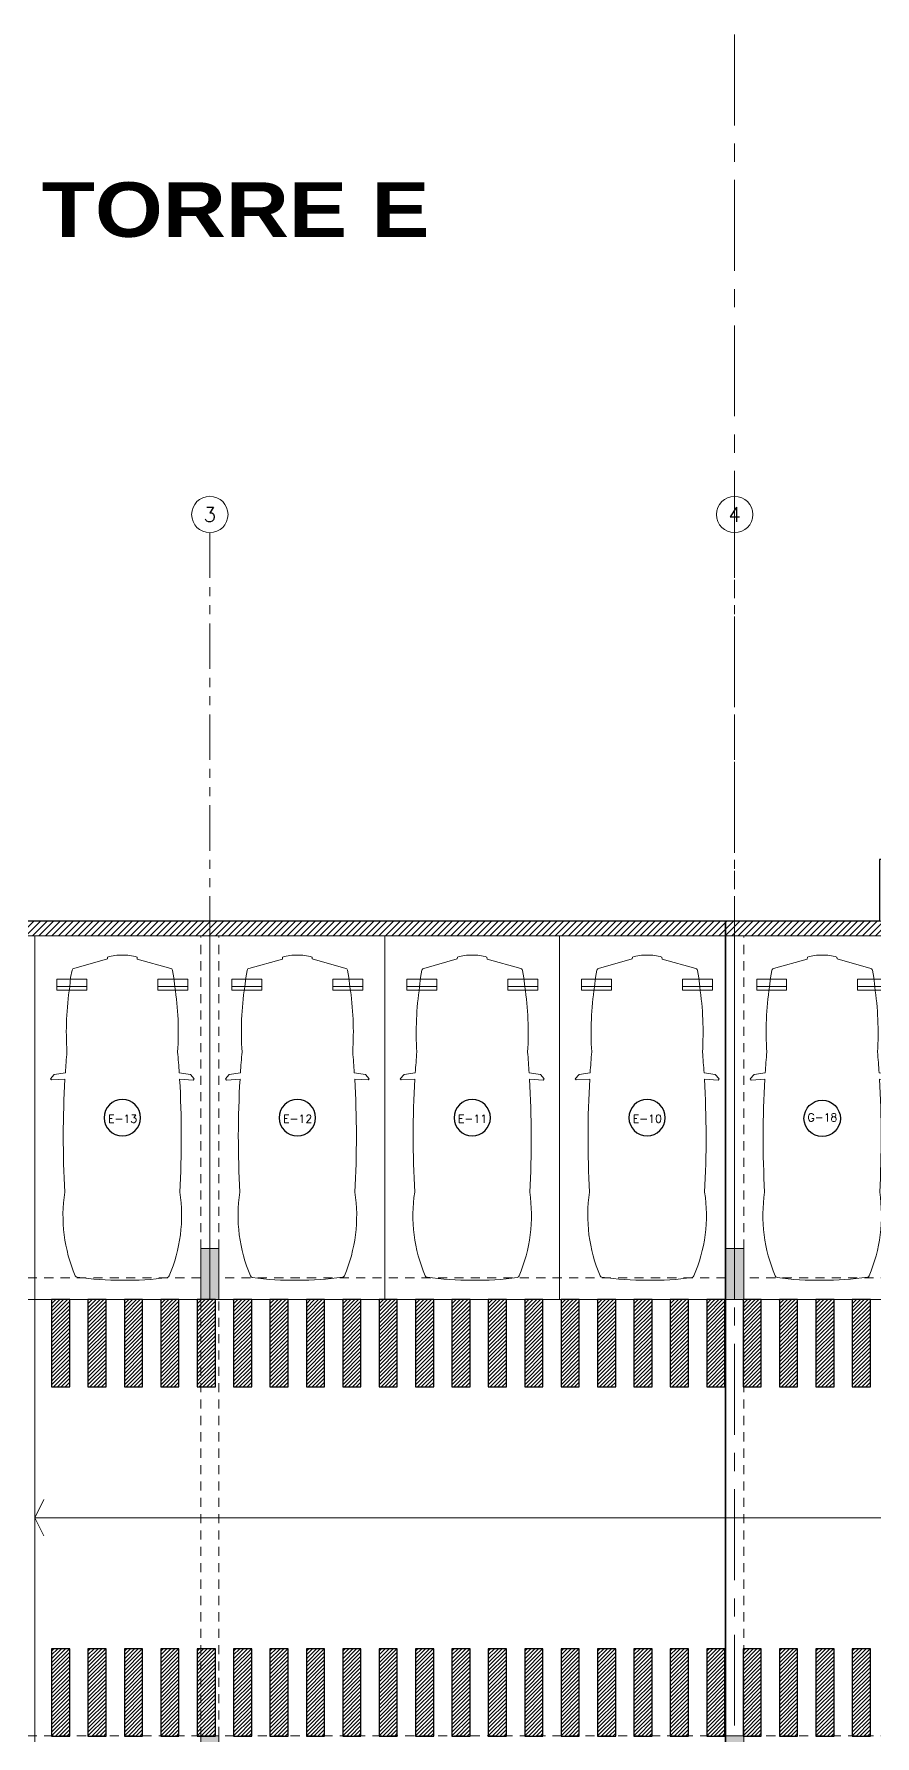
# Model space of a CAD drawing. Header units: millimetres. Extents: x 226317 to 226469, y 8188100 to 8188260.
# Drawn here: x 226357.09 to 226368.64, y 8188196.91 to 8188220.31 of the extents above; entities that cross this region are included whole.
import ezdxf
from ezdxf.enums import TextEntityAlignment as Align

# ---------------------------------------------------------------- set-up
doc = ezdxf.new("R2010")
doc.units = ezdxf.units.MM
for name, pattern in [('CENTER', [2, 1.25, -0.25, 0.25, -0.25]), ('HIDDEN2', [0.1875, 0.125, -0.0625]), ('PHANTOM', [2.5, 1.25, -0.25, 0.25, -0.25, 0.25, -0.25]), ('PHANTOM2', [1.25, 0.625, -0.125, 0.125, -0.125, 0.125, -0.125])]:
    doc.linetypes.add(name, pattern=pattern)
for name, color, linetype in [('A-EJES', 8, 'PHANTOM'), ('A-ESTRUCTURA-HATCH', 8, 'Continuous'), ('A-ESTRUCTURA-MUROS', 8, 'Continuous'), ('A-ESTRUCTURA-VIGAS', 8, 'HIDDEN2'), ('A-LINEAS', 8, 'Continuous'), ('A-MOBILIARIO', 8, 'Continuous'), ('A-NUMERO ESTAC', 8, 'Continuous'), ('A-PROYECCIONES', 8, 'HIDDEN2'), ('A-TEXTO-INDICACIONES', 8, 'Continuous'), ('CIRCULACION PEATONAL', 8, 'Continuous')]:
    doc.layers.add(name, color=color, linetype=linetype)
doc.layers.add('A-ESTRUCTURA-PLACAS', color=8, linetype='Continuous', lineweight=35)
doc.layers.add('A-MUROS', color=8, linetype='Continuous', lineweight=30)
doc.layers.add('A-ETAPAS', color=8, linetype='Continuous', lineweight=35, plot=False)
doc.layers.add('A-ÁREA COMÚN', color=8, linetype='Continuous', plot=False)
doc.styles.add('R160-75', font='ariblk.ttf', dxfattribs={"height": 0.6})
doc.styles.add('ROMANS', font='ROMANS.shx', dxfattribs={"oblique": 10})
pattern_1 = [(45, (93.750368, 0), (-0.0265165, 0.0265165), [])]
pattern_2 = [(45, (94.250368, 0), (-0.0265165, 0.0265165), [])]
pattern_3 = [(45, (94.750368, 0), (-0.0265165, 0.0265165), [])]
pattern_4 = [(45, (95.250368, 0), (-0.0265165, 0.0265165), [])]
pattern_5 = [(45, (95.750368, 0), (-0.0265165, 0.0265165), [])]
pattern_6 = [(45, (96.250368, 0), (-0.0265165, 0.0265165), [])]
pattern_7 = [(45, (96.750368, 0), (-0.0265165, 0.0265165), [])]
pattern_8 = [(45, (97.250368, 0), (-0.0265165, 0.0265165), [])]
pattern_9 = [(45, (97.750368, 0), (-0.0265165, 0.0265165), [])]
pattern_10 = [(45, (98.250368, 0), (-0.0265165, 0.0265165), [])]
pattern_11 = [(45, (98.750368, 0), (-0.0265165, 0.0265165), [])]
pattern_12 = [(45, (99.250368, 0), (-0.0265165, 0.0265165), [])]
pattern_13 = [(45, (99.750368, 0), (-0.0265165, 0.0265165), [])]
pattern_14 = [(45, (100.250368, 0), (-0.0265165, 0.0265165), [])]
pattern_15 = [(45, (100.750368, 0), (-0.0265165, 0.0265165), [])]
pattern_16 = [(45, (101.250368, 0), (-0.0265165, 0.0265165), [])]
pattern_17 = [(45, (101.750368, 0), (-0.0265165, 0.0265165), [])]
pattern_18 = [(45, (102.250368, 0), (-0.0265165, 0.0265165), [])]
pattern_19 = [(45, (102.750368, 0), (-0.0265165, 0.0265165), [])]
pattern_20 = [(45, (103.250368, 0), (-0.0265165, 0.0265165), [])]
pattern_21 = [(45, (103.750368, 0), (-0.0265165, 0.0265165), [])]
pattern_22 = [(45, (104.250368, 0), (-0.0265165, 0.0265165), [])]
pattern_23 = [(45, (104.750368, 0), (-0.0265165, 0.0265165), [])]

# ---------------------------------------------------------------- blocks, each defined once
blk = doc.blocks.new('EST P1')
at = {"layer": 'A-ESTRUCTURA-HATCH', "lineweight": 0}
h = blk.add_hatch(dxfattribs=at)
h.set_pattern_fill('ANSI31', color=8, scale=0.02)
h.set_pattern_definition([(45, (-226392.07709, -8188203.05961), (-0.04490128060535, 0.04490128060535), [])])
h.paths.add_polyline_path([(-3.61, 5.05), (-3.61, 4.85), (-44.785, 4.85), (-44.785, -0.15), (-46.99, -0.15), (-46.99, -11.15), (-3.61, -11.15), (-3.61, -11.4), (-47.24, -11.4), (-47.24, 0.15), (-45.035, 0.15), (-45.035, 5.05)])
h.paths.add_polyline_path([(5.876, 4.85), (5.876, 5.05), (35.53, 5.05), (35.53, 4.85)])
h.paths.add_polyline_path([(47.915, 5.05), (35.58, 5.05), (35.58, 4.85), (47.915, 4.85)])
h.paths.add_polyline_path([(51.865, 4.85), (53.376, 4.85), (53.376, 5.05), (51.865, 5.05)])
edge = h.paths.add_edge_path()
edge.add_arc((63.301, -0.15), 9.7, 360, 540)
edge.add_line((53.601, -0.15), (53.801, -0.15))
edge.add_arc((63.301, -0.15), 9.5, 0.9047, 180, ccw=False)
edge.add_line((72.799, 0), (70.351, 0))
edge.add_line((70.351, 0), (70.351, -0.15))
edge.add_line((70.351, -0.15), (73.001, -0.15))
edge = h.paths.add_edge_path(flags=0)
edge.add_arc((63.301, -0.15), 3.3, 0.0009, 49.9947)
edge.add_line((65.422, 2.378), (65.422, -0.15))
edge.add_line((65.422, -0.15), (65.272, -0.15))
edge.add_line((65.272, -0.15), (65.272, 2.496))
edge.add_arc((63.301, -0.15), 3.3, 53.3166, 180)
edge.add_line((60.001, -0.15), (59.801, -0.15))
edge.add_arc((63.301, -0.15), 3.5, 2.4574, 179.9999, ccw=False)
edge.add_line((66.797, 0), (69.451, 0))
edge.add_line((69.451, 0), (69.451, -0.15))
edge.add_line((69.451, -0.15), (66.601, -0.15))
h.paths.add_polyline_path([(-3.56, -11.15), (35.53, -11.15), (35.53, -11.4), (-3.56, -11.4)])
h.paths.add_polyline_path([(35.58, -11.15), (71.88, -11.15), (71.88, -11.4), (35.58, -11.4)])
h = blk.add_hatch(color=8, dxfattribs=at)
h.dxf.hatch_style = 1
h.paths.add_polyline_path([(51.865, 5.05), (47.915, 5.05), (47.915, -0.15), (50.25, -0.15), (50.25, 0), (48.065, 0), (48.065, 2.05), (51.865, 2.05), (51.865, 2.2), (48.065, 2.2), (48.065, 4.85), (51.715, 4.85), (51.715, 3.2), (51.865, 3.2)])
h.paths.add_polyline_path([(1.925, -0.151), (-0.175, -0.151), (-0.175, 4.85), (-3.56, 4.85), (-3.56, 5.05), (3.775, 5.05), (3.775, 1.9), (3.625, 1.9), (3.625, 4.85), (-0.025, 4.85), (-0.025, 2.2), (1.925, 2.2), (1.925, 2.05), (-0.025, 2.05), (-0.025, 0), (1.925, -0.001)])
h.paths.add_polyline_path([(71.63, -6.15), (71.88, -6.15), (71.88, -6.85), (71.63, -6.85)])
h.paths.add_polyline_path([(64.42, -6.15), (64.67, -6.15), (64.67, -6.85), (64.42, -6.85)])
h.paths.add_polyline_path([(57.21, -6.15), (57.46, -6.15), (57.46, -6.85), (57.21, -6.85)])
h.paths.add_polyline_path([(50, -6.15), (50.25, -6.15), (50.25, -6.85), (50, -6.85)])
h.paths.add_polyline_path([(42.79, -6.15), (43.04, -6.15), (43.04, -6.85), (42.79, -6.85)])
h.paths.add_polyline_path([(42.79, 0.55), (43.04, 0.55), (43.04, -0.15), (42.79, -0.15)])
h.paths.add_polyline_path([(35.58, -6.15), (35.83, -6.15), (35.83, -6.85), (35.58, -6.85)])
h.paths.add_polyline_path([(35.58, 0.55), (35.83, 0.55), (35.83, -0.15), (35.58, -0.15)])
h.paths.add_polyline_path([(35.28, -6.15), (35.53, -6.15), (35.53, -6.85), (35.28, -6.85)])
h.paths.add_polyline_path([(35.28, 0.55), (35.53, 0.55), (35.53, -0.15), (35.28, -0.15)])
h.paths.add_polyline_path([(30.28, -6.15), (30.53, -6.15), (30.53, -6.85), (30.28, -6.85)])
h.paths.add_polyline_path([(30.28, 0.55), (30.53, 0.55), (30.53, -0.15), (30.28, -0.15)])
h.paths.add_polyline_path([(23.07, -6.15), (23.32, -6.15), (23.32, -6.85), (23.07, -6.85)])
h.paths.add_polyline_path([(23.07, 0.55), (23.32, 0.55), (23.32, -0.15), (23.07, -0.15)])
h.paths.add_polyline_path([(18.07, -6.15), (18.32, -6.15), (18.32, -6.85), (18.07, -6.85)])
h.paths.add_polyline_path([(18.07, 0.55), (18.32, 0.55), (18.32, -0.15), (18.07, -0.15)])
h.paths.add_polyline_path([(10.86, -6.15), (11.11, -6.15), (11.11, -6.85), (10.86, -6.85)])
h.paths.add_polyline_path([(10.86, 0.55), (11.11, 0.55), (11.11, -0.15), (10.86, -0.15)])
h.paths.add_polyline_path([(3.65, -6.15), (3.9, -6.15), (3.9, -6.85), (3.65, -6.85)])
h.paths.add_polyline_path([(3.6, 0.55), (3.9, 0.55), (3.9, -0.15), (3.6, -0.15)])
h.paths.add_polyline_path([(-3.56, -6.15), (-3.31, -6.15), (-3.31, -6.85), (-3.56, -6.85)])
h.paths.add_polyline_path([(-3.56, 0.55), (-3.31, 0.55), (-3.31, -0.15), (-3.56, -0.15)])
h.paths.add_polyline_path([(-3.86, -6.15), (-3.61, -6.15), (-3.61, -6.85), (-3.86, -6.85)])
h.paths.add_polyline_path([(-3.86, 0.55), (-3.61, 0.55), (-3.61, -0.15), (-3.86, -0.15)])
h.paths.add_polyline_path([(-11.07, -6.15), (-10.82, -6.15), (-10.82, -6.85), (-11.07, -6.85)])
h.paths.add_polyline_path([(-11.07, 0.55), (-10.82, 0.55), (-10.82, -0.15), (-11.07, -0.15)])
h.paths.add_polyline_path([(-18.28, -6.15), (-18.03, -6.15), (-18.03, -6.85), (-18.28, -6.85)])
h.paths.add_polyline_path([(-18.28, 0.55), (-18.03, 0.55), (-18.03, -0.15), (-18.28, -0.15)])
h.paths.add_polyline_path([(-25.49, -6.15), (-25.24, -6.15), (-25.24, -6.85), (-25.49, -6.85)])
h.paths.add_polyline_path([(-25.49, 0.55), (-25.24, 0.55), (-25.24, -0.15), (-25.49, -0.15)])
h.paths.add_polyline_path([(-32.7, -6.15), (-32.45, -6.15), (-32.45, -6.85), (-32.7, -6.85)])
h.paths.add_polyline_path([(-32.7, 0.55), (-32.45, 0.55), (-32.45, -0.15), (-32.7, -0.15)])
h.paths.add_polyline_path([(-39.91, -6.15), (-39.66, -6.15), (-39.66, -6.85), (-39.91, -6.85)])
h.paths.add_polyline_path([(-39.91, 0.55), (-39.66, 0.55), (-39.66, -0.15), (-39.91, -0.15)])
at = {"layer": 'A-ESTRUCTURA-MUROS', "color": 8, "lineweight": 0}
blk.add_lwpolyline([(-3.61, 5.05), (-3.61, 4.85), (-44.785, 4.85), (-44.785, -0.15), (-46.99, -0.15), (-46.99, -11.15), (-3.61, -11.15), (-3.61, -11.4), (-47.24, -11.4), (-47.24, 0.15), (-45.035, 0.15), (-45.035, 5.05)], close=True, dxfattribs=at)
at = {"layer": 'A-ESTRUCTURA-PLACAS', "color": 8, "lineweight": 0}
for points in [[(-32.7, 0.55), (-32.45, 0.55), (-32.45, -0.15), (-32.7, -0.15)], [(-25.49, 0.55), (-25.24, 0.55), (-25.24, -0.15), (-25.49, -0.15)], [(-32.7, -6.15), (-32.45, -6.15), (-32.45, -6.85), (-32.7, -6.85)], [(-25.49, -6.15), (-25.24, -6.15), (-25.24, -6.85), (-25.49, -6.85)]]:
    blk.add_lwpolyline(points, close=True, dxfattribs=at)
at = {"layer": 'A-ESTRUCTURA-VIGAS', "color": 8, "lineweight": 0}
for points in [[(-32.7, 0.55), (-32.7, 4.85)], [(-32.45, 0.55), (-32.45, 4.85)], [(-25.49, 0.55), (-25.49, 4.85)], [(-25.24, 0.55), (-25.24, 4.85)], [(-32.7, 0.15), (-39.66, 0.15)], [(-25.49, 0.15), (-32.45, 0.15)], [(-18.28, 0.15), (-25.24, 0.15)], [(-32.7, -0.15), (-39.66, -0.15)], [(-32.7, -6.15), (-32.7, -0.15)], [(-32.45, -6.15), (-32.45, -0.15)], [(-25.49, -0.15), (-32.45, -0.15)], [(-25.49, -6.15), (-25.49, -0.15)], [(-25.24, -6.15), (-25.24, -0.15)], [(-18.28, -0.15), (-25.24, -0.15)], [(-32.7, -6.15), (-39.66, -6.15)], [(-25.49, -6.15), (-32.45, -6.15)], [(-18.28, -6.15), (-25.24, -6.15)]]:
    blk.add_lwpolyline(points, dxfattribs=at)
blk = doc.blocks.new('*U21')
at = {"layer": 'CIRCULACION PEATONAL'}
h = blk.add_hatch(dxfattribs=at)
h.set_pattern_fill('ANSI31', color=256, scale=0.3)
h.set_pattern_definition(pattern_1)
h.paths.add_polyline_path([(94.047, 0.228), (93.797, 0.228), (93.797, -0.972), (94.047, -0.972)])
h = blk.add_hatch(dxfattribs=at)
h.set_pattern_fill('ANSI31', color=256, scale=0.3)
h.set_pattern_definition(pattern_2)
h.paths.add_polyline_path([(94.547, 0.228), (94.297, 0.228), (94.297, -0.972), (94.547, -0.972)])
h = blk.add_hatch(dxfattribs=at)
h.set_pattern_fill('ANSI31', color=256, scale=0.3)
h.set_pattern_definition(pattern_3)
h.paths.add_polyline_path([(95.047, 0.228), (94.797, 0.228), (94.797, -0.972), (95.047, -0.972)])
h = blk.add_hatch(dxfattribs=at)
h.set_pattern_fill('ANSI31', color=256, scale=0.3)
h.set_pattern_definition(pattern_4)
h.paths.add_polyline_path([(95.547, 0.228), (95.297, 0.228), (95.297, -0.972), (95.547, -0.972)])
h = blk.add_hatch(dxfattribs=at)
h.set_pattern_fill('ANSI31', color=256, scale=0.3)
h.set_pattern_definition(pattern_5)
h.paths.add_polyline_path([(96.047, 0.228), (95.797, 0.228), (95.797, -0.972), (96.047, -0.972)])
h = blk.add_hatch(dxfattribs=at)
h.set_pattern_fill('ANSI31', color=256, scale=0.3)
h.set_pattern_definition(pattern_6)
h.paths.add_polyline_path([(96.547, 0.228), (96.297, 0.228), (96.297, -0.972), (96.547, -0.972)])
h = blk.add_hatch(dxfattribs=at)
h.set_pattern_fill('ANSI31', color=256, scale=0.3)
h.set_pattern_definition(pattern_7)
h.paths.add_polyline_path([(97.047, 0.228), (96.797, 0.228), (96.797, -0.972), (97.047, -0.972)])
h = blk.add_hatch(dxfattribs=at)
h.set_pattern_fill('ANSI31', color=256, scale=0.3)
h.set_pattern_definition(pattern_8)
h.paths.add_polyline_path([(97.547, 0.228), (97.297, 0.228), (97.297, -0.972), (97.547, -0.972)])
h = blk.add_hatch(dxfattribs=at)
h.set_pattern_fill('ANSI31', color=256, scale=0.3)
h.set_pattern_definition(pattern_9)
h.paths.add_polyline_path([(98.047, 0.228), (97.797, 0.228), (97.797, -0.972), (98.047, -0.972)])
h = blk.add_hatch(dxfattribs=at)
h.set_pattern_fill('ANSI31', color=256, scale=0.3)
h.set_pattern_definition(pattern_10)
h.paths.add_polyline_path([(98.547, 0.228), (98.297, 0.228), (98.297, -0.972), (98.547, -0.972)])
h = blk.add_hatch(dxfattribs=at)
h.set_pattern_fill('ANSI31', color=256, scale=0.3)
h.set_pattern_definition(pattern_11)
h.paths.add_polyline_path([(99.047, 0.228), (98.797, 0.228), (98.797, -0.972), (99.047, -0.972)])
h = blk.add_hatch(dxfattribs=at)
h.set_pattern_fill('ANSI31', color=256, scale=0.3)
h.set_pattern_definition(pattern_12)
h.paths.add_polyline_path([(99.547, 0.228), (99.297, 0.228), (99.297, -0.972), (99.547, -0.972)])
h = blk.add_hatch(dxfattribs=at)
h.set_pattern_fill('ANSI31', color=256, scale=0.3)
h.set_pattern_definition(pattern_13)
h.paths.add_polyline_path([(100.047, 0.228), (99.797, 0.228), (99.797, -0.972), (100.047, -0.972)])
h = blk.add_hatch(dxfattribs=at)
h.set_pattern_fill('ANSI31', color=256, scale=0.3)
h.set_pattern_definition(pattern_14)
h.paths.add_polyline_path([(100.547, 0.228), (100.297, 0.228), (100.297, -0.972), (100.547, -0.972)])
h = blk.add_hatch(dxfattribs=at)
h.set_pattern_fill('ANSI31', color=256, scale=0.3)
h.set_pattern_definition(pattern_15)
h.paths.add_polyline_path([(101.047, 0.228), (100.797, 0.228), (100.797, -0.972), (101.047, -0.972)])
h = blk.add_hatch(dxfattribs=at)
h.set_pattern_fill('ANSI31', color=256, scale=0.3)
h.set_pattern_definition(pattern_16)
h.paths.add_polyline_path([(101.547, 0.228), (101.297, 0.228), (101.297, -0.972), (101.547, -0.972)])
h = blk.add_hatch(dxfattribs=at)
h.set_pattern_fill('ANSI31', color=256, scale=0.3)
h.set_pattern_definition(pattern_17)
h.paths.add_polyline_path([(102.047, 0.228), (101.797, 0.228), (101.797, -0.972), (102.047, -0.972)])
h = blk.add_hatch(dxfattribs=at)
h.set_pattern_fill('ANSI31', color=256, scale=0.3)
h.set_pattern_definition(pattern_18)
h.paths.add_polyline_path([(102.547, 0.228), (102.297, 0.228), (102.297, -0.972), (102.547, -0.972)])
h = blk.add_hatch(dxfattribs=at)
h.set_pattern_fill('ANSI31', color=256, scale=0.3)
h.set_pattern_definition(pattern_19)
h.paths.add_polyline_path([(103.047, 0.228), (102.797, 0.228), (102.797, -0.972), (103.047, -0.972)])
h = blk.add_hatch(dxfattribs=at)
h.set_pattern_fill('ANSI31', color=256, scale=0.3)
h.set_pattern_definition(pattern_20)
h.paths.add_polyline_path([(103.547, 0.228), (103.297, 0.228), (103.297, -0.972), (103.547, -0.972)])
h = blk.add_hatch(dxfattribs=at)
h.set_pattern_fill('ANSI31', color=256, scale=0.3)
h.set_pattern_definition(pattern_21)
h.paths.add_polyline_path([(104.047, 0.228), (103.797, 0.228), (103.797, -0.972), (104.047, -0.972)])
h = blk.add_hatch(dxfattribs=at)
h.set_pattern_fill('ANSI31', color=256, scale=0.3)
h.set_pattern_definition(pattern_22)
h.paths.add_polyline_path([(104.547, 0.228), (104.297, 0.228), (104.297, -0.972), (104.547, -0.972)])
h = blk.add_hatch(dxfattribs=at)
h.set_pattern_fill('ANSI31', color=256, scale=0.3)
h.set_pattern_definition(pattern_23)
h.paths.add_polyline_path([(105.047, 0.228), (104.797, 0.228), (104.797, -0.972), (105.047, -0.972)])
for points in [[(93.797, -0.972), (94.047, -0.972), (94.047, 0.228), (93.797, 0.228)], [(94.297, -0.972), (94.547, -0.972), (94.547, 0.228), (94.297, 0.228)], [(94.797, -0.972), (95.047, -0.972), (95.047, 0.228), (94.797, 0.228)], [(95.297, -0.972), (95.547, -0.972), (95.547, 0.228), (95.297, 0.228)], [(95.797, -0.972), (96.047, -0.972), (96.047, 0.228), (95.797, 0.228)], [(96.297, -0.972), (96.547, -0.972), (96.547, 0.228), (96.297, 0.228)], [(96.797, -0.972), (97.047, -0.972), (97.047, 0.228), (96.797, 0.228)], [(97.297, -0.972), (97.547, -0.972), (97.547, 0.228), (97.297, 0.228)], [(97.797, -0.972), (98.047, -0.972), (98.047, 0.228), (97.797, 0.228)], [(98.297, -0.972), (98.547, -0.972), (98.547, 0.228), (98.297, 0.228)], [(98.797, -0.972), (99.047, -0.972), (99.047, 0.228), (98.797, 0.228)], [(99.297, -0.972), (99.547, -0.972), (99.547, 0.228), (99.297, 0.228)], [(99.797, -0.972), (100.047, -0.972), (100.047, 0.228), (99.797, 0.228)], [(100.297, -0.972), (100.547, -0.972), (100.547, 0.228), (100.297, 0.228)], [(100.797, -0.972), (101.047, -0.972), (101.047, 0.228), (100.797, 0.228)], [(101.297, -0.972), (101.547, -0.972), (101.547, 0.228), (101.297, 0.228)], [(101.797, -0.972), (102.047, -0.972), (102.047, 0.228), (101.797, 0.228)], [(102.297, -0.972), (102.547, -0.972), (102.547, 0.228), (102.297, 0.228)], [(102.797, -0.972), (103.047, -0.972), (103.047, 0.228), (102.797, 0.228)], [(103.297, -0.972), (103.547, -0.972), (103.547, 0.228), (103.297, 0.228)], [(103.797, -0.972), (104.047, -0.972), (104.047, 0.228), (103.797, 0.228)], [(104.297, -0.972), (104.547, -0.972), (104.547, 0.228), (104.297, 0.228)], [(104.797, -0.972), (105.047, -0.972), (105.047, 0.228), (104.797, 0.228)]]:
    blk.add_lwpolyline(points, close=True, dxfattribs=at)
blk = doc.blocks.new('*U22')
at = {"layer": 'CIRCULACION PEATONAL'}
h = blk.add_hatch(dxfattribs=at)
h.set_pattern_fill('ANSI31', color=256, scale=0.3)
h.set_pattern_definition(pattern_1)
h.paths.add_polyline_path([(94.047, 0.228), (93.797, 0.228), (93.797, -0.972), (94.047, -0.972)])
h = blk.add_hatch(dxfattribs=at)
h.set_pattern_fill('ANSI31', color=256, scale=0.3)
h.set_pattern_definition(pattern_2)
h.paths.add_polyline_path([(94.547, 0.228), (94.297, 0.228), (94.297, -0.972), (94.547, -0.972)])
h = blk.add_hatch(dxfattribs=at)
h.set_pattern_fill('ANSI31', color=256, scale=0.3)
h.set_pattern_definition(pattern_3)
h.paths.add_polyline_path([(95.047, 0.228), (94.797, 0.228), (94.797, -0.972), (95.047, -0.972)])
h = blk.add_hatch(dxfattribs=at)
h.set_pattern_fill('ANSI31', color=256, scale=0.3)
h.set_pattern_definition(pattern_4)
h.paths.add_polyline_path([(95.547, 0.228), (95.297, 0.228), (95.297, -0.972), (95.547, -0.972)])
h = blk.add_hatch(dxfattribs=at)
h.set_pattern_fill('ANSI31', color=256, scale=0.3)
h.set_pattern_definition(pattern_5)
h.paths.add_polyline_path([(96.047, 0.228), (95.797, 0.228), (95.797, -0.972), (96.047, -0.972)])
h = blk.add_hatch(dxfattribs=at)
h.set_pattern_fill('ANSI31', color=256, scale=0.3)
h.set_pattern_definition(pattern_6)
h.paths.add_polyline_path([(96.547, 0.228), (96.297, 0.228), (96.297, -0.972), (96.547, -0.972)])
h = blk.add_hatch(dxfattribs=at)
h.set_pattern_fill('ANSI31', color=256, scale=0.3)
h.set_pattern_definition(pattern_7)
h.paths.add_polyline_path([(97.047, 0.228), (96.797, 0.228), (96.797, -0.972), (97.047, -0.972)])
h = blk.add_hatch(dxfattribs=at)
h.set_pattern_fill('ANSI31', color=256, scale=0.3)
h.set_pattern_definition(pattern_8)
h.paths.add_polyline_path([(97.547, 0.228), (97.297, 0.228), (97.297, -0.972), (97.547, -0.972)])
h = blk.add_hatch(dxfattribs=at)
h.set_pattern_fill('ANSI31', color=256, scale=0.3)
h.set_pattern_definition(pattern_9)
h.paths.add_polyline_path([(98.047, 0.228), (97.797, 0.228), (97.797, -0.972), (98.047, -0.972)])
h = blk.add_hatch(dxfattribs=at)
h.set_pattern_fill('ANSI31', color=256, scale=0.3)
h.set_pattern_definition(pattern_10)
h.paths.add_polyline_path([(98.547, 0.228), (98.297, 0.228), (98.297, -0.972), (98.547, -0.972)])
h = blk.add_hatch(dxfattribs=at)
h.set_pattern_fill('ANSI31', color=256, scale=0.3)
h.set_pattern_definition(pattern_11)
h.paths.add_polyline_path([(99.047, 0.228), (98.797, 0.228), (98.797, -0.972), (99.047, -0.972)])
h = blk.add_hatch(dxfattribs=at)
h.set_pattern_fill('ANSI31', color=256, scale=0.3)
h.set_pattern_definition(pattern_12)
h.paths.add_polyline_path([(99.547, 0.228), (99.297, 0.228), (99.297, -0.972), (99.547, -0.972)])
h = blk.add_hatch(dxfattribs=at)
h.set_pattern_fill('ANSI31', color=256, scale=0.3)
h.set_pattern_definition(pattern_13)
h.paths.add_polyline_path([(100.047, 0.228), (99.797, 0.228), (99.797, -0.972), (100.047, -0.972)])
h = blk.add_hatch(dxfattribs=at)
h.set_pattern_fill('ANSI31', color=256, scale=0.3)
h.set_pattern_definition(pattern_14)
h.paths.add_polyline_path([(100.547, 0.228), (100.297, 0.228), (100.297, -0.972), (100.547, -0.972)])
h = blk.add_hatch(dxfattribs=at)
h.set_pattern_fill('ANSI31', color=256, scale=0.3)
h.set_pattern_definition(pattern_15)
h.paths.add_polyline_path([(101.047, 0.228), (100.797, 0.228), (100.797, -0.972), (101.047, -0.972)])
h = blk.add_hatch(dxfattribs=at)
h.set_pattern_fill('ANSI31', color=256, scale=0.3)
h.set_pattern_definition(pattern_16)
h.paths.add_polyline_path([(101.547, 0.228), (101.297, 0.228), (101.297, -0.972), (101.547, -0.972)])
h = blk.add_hatch(dxfattribs=at)
h.set_pattern_fill('ANSI31', color=256, scale=0.3)
h.set_pattern_definition(pattern_17)
h.paths.add_polyline_path([(102.047, 0.228), (101.797, 0.228), (101.797, -0.972), (102.047, -0.972)])
h = blk.add_hatch(dxfattribs=at)
h.set_pattern_fill('ANSI31', color=256, scale=0.3)
h.set_pattern_definition(pattern_18)
h.paths.add_polyline_path([(102.547, 0.228), (102.297, 0.228), (102.297, -0.972), (102.547, -0.972)])
h = blk.add_hatch(dxfattribs=at)
h.set_pattern_fill('ANSI31', color=256, scale=0.3)
h.set_pattern_definition(pattern_19)
h.paths.add_polyline_path([(103.047, 0.228), (102.797, 0.228), (102.797, -0.972), (103.047, -0.972)])
h = blk.add_hatch(dxfattribs=at)
h.set_pattern_fill('ANSI31', color=256, scale=0.3)
h.set_pattern_definition(pattern_20)
h.paths.add_polyline_path([(103.547, 0.228), (103.297, 0.228), (103.297, -0.972), (103.547, -0.972)])
h = blk.add_hatch(dxfattribs=at)
h.set_pattern_fill('ANSI31', color=256, scale=0.3)
h.set_pattern_definition(pattern_21)
h.paths.add_polyline_path([(104.047, 0.228), (103.797, 0.228), (103.797, -0.972), (104.047, -0.972)])
h = blk.add_hatch(dxfattribs=at)
h.set_pattern_fill('ANSI31', color=256, scale=0.3)
h.set_pattern_definition(pattern_22)
h.paths.add_polyline_path([(104.547, 0.228), (104.297, 0.228), (104.297, -0.972), (104.547, -0.972)])
h = blk.add_hatch(dxfattribs=at)
h.set_pattern_fill('ANSI31', color=256, scale=0.3)
h.set_pattern_definition(pattern_23)
h.paths.add_polyline_path([(105.047, 0.228), (104.797, 0.228), (104.797, -0.972), (105.047, -0.972)])
for points in [[(93.797, -0.972), (94.047, -0.972), (94.047, 0.228), (93.797, 0.228)], [(94.297, -0.972), (94.547, -0.972), (94.547, 0.228), (94.297, 0.228)], [(94.797, -0.972), (95.047, -0.972), (95.047, 0.228), (94.797, 0.228)], [(95.297, -0.972), (95.547, -0.972), (95.547, 0.228), (95.297, 0.228)], [(95.797, -0.972), (96.047, -0.972), (96.047, 0.228), (95.797, 0.228)], [(96.297, -0.972), (96.547, -0.972), (96.547, 0.228), (96.297, 0.228)], [(96.797, -0.972), (97.047, -0.972), (97.047, 0.228), (96.797, 0.228)], [(97.297, -0.972), (97.547, -0.972), (97.547, 0.228), (97.297, 0.228)], [(97.797, -0.972), (98.047, -0.972), (98.047, 0.228), (97.797, 0.228)], [(98.297, -0.972), (98.547, -0.972), (98.547, 0.228), (98.297, 0.228)], [(98.797, -0.972), (99.047, -0.972), (99.047, 0.228), (98.797, 0.228)], [(99.297, -0.972), (99.547, -0.972), (99.547, 0.228), (99.297, 0.228)], [(99.797, -0.972), (100.047, -0.972), (100.047, 0.228), (99.797, 0.228)], [(100.297, -0.972), (100.547, -0.972), (100.547, 0.228), (100.297, 0.228)], [(100.797, -0.972), (101.047, -0.972), (101.047, 0.228), (100.797, 0.228)], [(101.297, -0.972), (101.547, -0.972), (101.547, 0.228), (101.297, 0.228)], [(101.797, -0.972), (102.047, -0.972), (102.047, 0.228), (101.797, 0.228)], [(102.297, -0.972), (102.547, -0.972), (102.547, 0.228), (102.297, 0.228)], [(102.797, -0.972), (103.047, -0.972), (103.047, 0.228), (102.797, 0.228)], [(103.297, -0.972), (103.547, -0.972), (103.547, 0.228), (103.297, 0.228)], [(103.797, -0.972), (104.047, -0.972), (104.047, 0.228), (103.797, 0.228)], [(104.297, -0.972), (104.547, -0.972), (104.547, 0.228), (104.297, 0.228)], [(104.797, -0.972), (105.047, -0.972), (105.047, 0.228), (104.797, 0.228)]]:
    blk.add_lwpolyline(points, close=True, dxfattribs=at)
blk = doc.blocks.new('EJE')
at = {"linetype": 'Continuous'}
blk.add_circle((0, 0), 0.5, dxfattribs=at)
at = {"layer": 'A-TEXTO-INDICACIONES', "style": 'ROMANS'}
blk.add_attdef('EJE', text='', height=0.22, rotation=0, dxfattribs=at).set_placement((0.007, 0.028), align=Align.MIDDLE_CENTER)
blk = doc.blocks.new('numeración')
at = {"layer": 'A-NUMERO ESTAC', "color": 8, "lineweight": 0}
ref = blk.add_blockref('EJE', (-106.778, -7.2), dxfattribs=dict(at, xscale=-0.5, yscale=0.5, zscale=0.5, rotation=180))
ref.add_attrib('EJE', 'E-13', dxfattribs={"layer": 'A-TEXTO-INDICACIONES', "height": 0.11, "rotation": 360, "style": 'ROMANS'}).set_placement((-106.775, -7.214), align=Align.MIDDLE_CENTER)
ref = blk.add_blockref('EJE', (-104.373, -7.2), dxfattribs=dict(at, xscale=-0.5, yscale=0.5, zscale=0.5, rotation=180))
ref.add_attrib('EJE', 'E-12', dxfattribs={"layer": 'A-TEXTO-INDICACIONES', "height": 0.11, "rotation": 360, "style": 'ROMANS'}).set_placement((-104.37, -7.214), align=Align.MIDDLE_CENTER)
ref = blk.add_blockref('EJE', (-101.971, -7.2), dxfattribs=dict(at, xscale=-0.5, yscale=0.5, zscale=0.5, rotation=180))
ref.add_attrib('EJE', 'E-11', dxfattribs={"layer": 'A-TEXTO-INDICACIONES', "height": 0.11, "rotation": 360, "style": 'ROMANS'}).set_placement((-101.967, -7.214), align=Align.MIDDLE_CENTER)
ref = blk.add_blockref('EJE', (-99.568, -7.2), dxfattribs=dict(at, xscale=-0.5, yscale=0.5, zscale=0.5, rotation=180))
ref.add_attrib('EJE', 'E-10', dxfattribs={"layer": 'A-TEXTO-INDICACIONES', "height": 0.11, "rotation": 360, "style": 'ROMANS'}).set_placement((-99.565, -7.214), align=Align.MIDDLE_CENTER)
at = {"layer": 'A-NUMERO ESTAC', "color": 8, "lineweight": 0, "xscale": 0.5, "yscale": 0.5, "zscale": 0.5}
blk.add_blockref('EJE', (-97.163, -7.21), dxfattribs=at).add_auto_attribs({'EJE': 'G-18'})
blk = doc.blocks.new('EJES 1P')
at = {"layer": 'A-EJES', "color": 8, "linetype": 'PHANTOM2', "lineweight": 0}
for points in [[(12.434, 5.345), (12.434, -4.158)], [(19.644, 5.345), (19.644, -4.158)]]:
    blk.add_lwpolyline(points, dxfattribs=at)
at = {"layer": 'A-EJES', "color": 8, "linetype": 'Continuous', "lineweight": 0}
for centre in [(12.434, 5.592), (19.644, 5.592)]:
    blk.add_circle(centre, 0.25, dxfattribs=at)
at = {"layer": 'A-EJES', "color": 8, "linetype": 'Continuous', "lineweight": 0, "style": 'ROMANS'}
for s, p in [('3', (12.434, 5.592)), ('4', (19.644, 5.592))]:
    blk.add_text(s, height=0.2, dxfattribs=at).set_placement(p, align=Align.MIDDLE_CENTER)
blk = doc.blocks.new('*U61')
at = {"color": 8, "lineweight": 0, "ltscale": 0.5}
for p, q in [((0.302, 4.302), (0.715, 4.302)), ((2.102, 4.302), (1.69, 4.302))]:
    blk.add_line(p, q, dxfattribs=at)
for points in [[(0, 0), (2.405, 0), (2.405, 5), (0, 5)], [(0.302, 4.405), (0.302, 4.255), (0.715, 4.255), (0.715, 4.405)], [(1.69, 4.405), (1.69, 4.255), (2.102, 4.255), (2.102, 4.405)]]:
    blk.add_lwpolyline(points, close=True, dxfattribs=at)
blk.add_lwpolyline([(1.99, 3.029), (2.177, 3.018), (2.191, 3.033), (2.138, 3.092), (1.985, 3.115, 0.005253), (1.963, 3.403, 0.053235), (1.925, 4.298), (1.912, 4.424), (1.893, 4.525), (1.889, 4.535, 0.218656), (1.87, 4.551), (1.408, 4.68), (1.405, 4.708, 0.091554), (1.203, 4.734, 0.09162), (1, 4.709), (0.997, 4.682), (0.535, 4.552, 0.218656), (0.516, 4.536), (0.512, 4.527), (0.493, 4.425), (0.48, 4.3, 0.053235), (0.442, 3.404, 0.005253), (0.42, 3.116), (0.267, 3.093), (0.214, 3.034), (0.228, 3.019), (0.415, 3.03, 0.028265), (0.412, 1.476, 0.139924), (0.557, 0.325, 0.272148), (0.581, 0.306, 0.035353), (1.203, 0.266, 0.045639), (1.822, 0.305, 0.272148), (1.846, 0.324, 0.139889), (1.993, 1.475, 0.028265)], format="xyb", close=True, dxfattribs=at)
blk = doc.blocks.new('*U60')
at = {"color": 8, "lineweight": 0, "ltscale": 0.5}
for p, q in [((0.3, 4.302), (0.713, 4.302)), ((2.1, 4.302), (1.687, 4.302))]:
    blk.add_line(p, q, dxfattribs=at)
for points in [[(0, 0), (2.4, 0), (2.4, 5), (0, 5)], [(0.3, 4.405), (0.3, 4.255), (0.713, 4.255), (0.713, 4.405)], [(1.687, 4.405), (1.687, 4.255), (2.1, 4.255), (2.1, 4.405)]]:
    blk.add_lwpolyline(points, close=True, dxfattribs=at)
blk.add_lwpolyline([(1.988, 3.029), (2.175, 3.018), (2.189, 3.033), (2.136, 3.092), (1.982, 3.115, 0.005253), (1.961, 3.403, 0.053235), (1.923, 4.298), (1.91, 4.424), (1.891, 4.525), (1.886, 4.535, 0.218656), (1.867, 4.551), (1.406, 4.68), (1.402, 4.708, 0.091554), (1.2, 4.734, 0.09162), (0.998, 4.709), (0.994, 4.682), (0.533, 4.552, 0.218656), (0.514, 4.536), (0.509, 4.527), (0.49, 4.425), (0.477, 4.3, 0.053235), (0.439, 3.404, 0.005253), (0.418, 3.116), (0.264, 3.093), (0.211, 3.034), (0.225, 3.019), (0.412, 3.03, 0.028265), (0.41, 1.476, 0.139924), (0.555, 0.325, 0.272148), (0.579, 0.306, 0.035353), (1.2, 0.266, 0.045639), (1.819, 0.305, 0.272148), (1.843, 0.324, 0.139889), (1.99, 1.475, 0.028265)], format="xyb", close=True, dxfattribs=at)
blk = doc.blocks.new('arq. estac.')
at = {"color": 8, "lineweight": 0}
blk.add_line((226652.519, 8188204.554), (226683.639, 8188204.554), dxfattribs=at)
blk.add_lwpolyline([(226652.645, 8188204.304), (226652.519, 8188204.554), (226652.645, 8188204.804)], dxfattribs=at)
at = {"layer": 'A-ETAPAS', "color": 8, "linetype": 'CENTER', "lineweight": 0}
blk.add_line((226662.134, 8188264.946), (226662.134, 8188104.966), dxfattribs=at)
at = {"layer": 'A-LINEAS', "color": 8, "lineweight": 0}
blk.add_lwpolyline([(226652.519, 8188212.554), (226652.519, 8188196.554), (226683.639, 8188196.554), (226683.639, 8188212.554)], close=True, dxfattribs=at)
at = {"layer": 'A-MUROS', "color": 8, "lineweight": 0}
for p, q in [((226664.125, 8188212.754), (226642.464, 8188212.754)), ((226642.714, 8188212.554), (226687.324, 8188212.554))]:
    blk.add_line(p, q, dxfattribs=at)
for points in [[(226654.799, 8188207.554), (226655.049, 8188207.554), (226655.049, 8188208.254), (226654.799, 8188208.254)], [(226662.009, 8188207.554), (226662.259, 8188207.554), (226662.259, 8188208.254), (226662.009, 8188208.254)]]:
    blk.add_lwpolyline(points, close=True, dxfattribs=at)
at = {"layer": 'A-ÁREA COMÚN'}
for points in [[(226662.009, 8188196.304), (226683.889, 8188196.304), (226683.889, 8188212.755), (226668.075, 8188212.755), (226668.075, 8188213.604), (226664.125, 8188213.604), (226664.125, 8188212.755), (226662.009, 8188212.755)], [(226662.009, 8188212.755), (226642.464, 8188212.754), (226642.464, 8188207.854), (226640.259, 8188207.849), (226640.259, 8188196.304), (226662.009, 8188196.304)]]:
    blk.add_lwpolyline(points, close=True, dxfattribs=at)
at = {"color": 8, "lineweight": 0}
blk.add_blockref('EST P1', (226687.499, 8188207.704), dxfattribs=at)
at = {"rotation": 180}
for name, p in [('*U22', (226757.797, 8188206.581)), ('*U21', (226757.797, 8188201.781))]:
    blk.add_blockref(name, p, dxfattribs=at)
at = {"layer": 'A-ETAPAS'}
blk.add_blockref('numeración', (226760.5, 8188217.254), dxfattribs=at)
at = {"layer": 'A-MOBILIARIO', "rotation": 7.056432374225115e-07}
for name, p in [('*U60', (226650.119, 8188207.554)), ('*U61', (226652.519, 8188207.554)), ('*U60', (226657.329, 8188207.554)), ('*U61', (226659.729, 8188207.554))]:
    blk.add_blockref(name, p, dxfattribs=at)
at = {"layer": 'A-MOBILIARIO', "xscale": -1, "rotation": 359.9999992943568}
for p in [(226657.329, 8188207.554), (226664.539, 8188207.554)]:
    blk.add_blockref('*U61', p, dxfattribs=at)
at = {"layer": 'A-PROYECCIONES'}
blk.add_blockref('EJES 1P', (226642.49, 8188212.754), dxfattribs=at)
at = {"layer": 'A-ETAPAS', "color": 8, "lineweight": 0, "style": 'R160-75'}
blk.add_text('ETAPA VI - TORRE E', height=0.75, dxfattribs=at).set_placement((226651.98, 8188222.163), align=Align.CENTER)

msp = doc.modelspace()

# ---------------------------------------------------------------- block references
msp.add_blockref('arq. estac.', (-295.422, -4.646))

doc.saveas('drawing.dxf')
